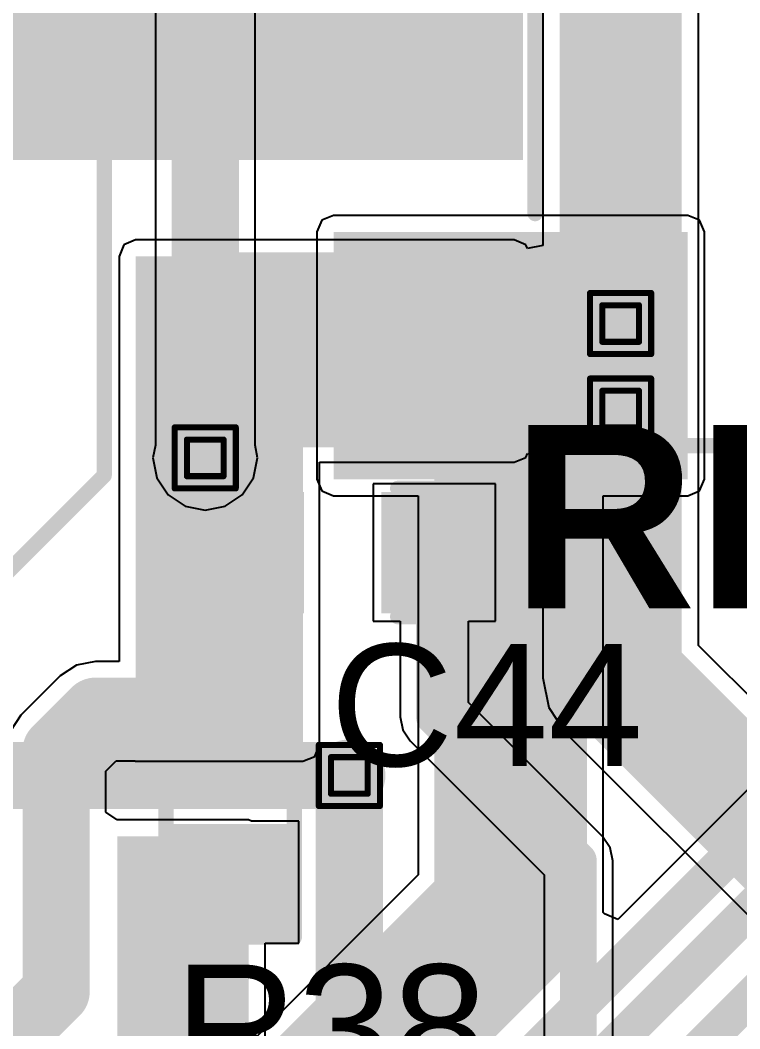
# Model space of a CAD drawing. Header units: inches. Extents: x -0.3 to 9.9, y -0.4 to 5.
# Drawn here: x 3.6392 to 3.8748, y 1.77 to 2.1003 of the extents above; entities that cross this region are included whole.
import ezdxf

# ---------------------------------------------------------------- set-up
doc = ezdxf.new("R2010")
doc.units = ezdxf.units.IN
doc.header["$MEASUREMENT"] = 0
for name, color, linetype in [('Bottom Layer', 5, 'Continuous'), ('Bottom Solder', 6, 'Continuous'), ('Drill Drawing', 1, 'Continuous'), ('Top Layer', 1, 'Continuous'), ('Top Overlay', 2, 'Continuous'), ('Top Paste', 8, 'Continuous'), ('Top Solder', 216, 'Continuous'), ('Via Holes', 16, 'Continuous')]:
    doc.layers.add(name, color=color, linetype=linetype)
doc.styles.add('Arial', font='', dxfattribs={"height": 0.2})
doc.styles.add('Arial_Bold', font='', dxfattribs={"height": 0.2})
doc.styles.get('Arial').set_extended_font_data('Arial')
doc.styles.get('Arial_Bold').set_extended_font_data('Arial', bold=True)

# ---------------------------------------------------------------- blocks, each defined once
blk = doc.blocks.new('20SVPF120M_42')
at = {"layer": 'Top Overlay'}
for points in [[(-0.12992, -0.07677, 0.005, 0.005, 0), (-0.07677, -0.12992, 0.005, 0.005, 0)], [(-0.07677, -0.12992, 0.005, 0.005, 0), (0.12992, -0.12992, 0.005, 0.005, 0)]]:
    blk.add_lwpolyline(points, format="xyseb", dxfattribs=at)
blk.add_lwpolyline([(-0.07802, -0.12992, 0.0025, 0.0025, 1), (-0.07552, -0.12992, 0.0025, 0.0025, 1)], format="xyseb", close=True, dxfattribs=at)
blk.add_lwpolyline([(-0.07802, -0.12992, 0.0025, 0.0025, 1), (-0.07552, -0.12992, 0.0025, 0.0025, 1)], format="xyseb", close=True, dxfattribs=at)
blk = doc.blocks.new('TL3301NF160QG_60')
at = {"layer": 'Top Layer'}
for points in [[(-0.1374, 0.06063), (-0.22087, 0.06063), (-0.22087, 0.11654), (-0.1374, 0.11654)], [(0.22087, 0.06063), (0.1374, 0.06063), (0.1374, 0.11654), (0.22087, 0.11654)], [(-0.1374, -0.11654), (-0.22087, -0.11654), (-0.22087, -0.06063), (-0.1374, -0.06063)], [(0.22087, -0.11654), (0.1374, -0.11654), (0.1374, -0.06063), (0.22087, -0.06063)]]:
    blk.add_hatch(color=1, dxfattribs=at).paths.add_polyline_path(points)
at = {"layer": 'Top Paste'}
for points in [[(-0.1374, 0.06063), (-0.22087, 0.06063), (-0.22087, 0.11654), (-0.1374, 0.11654)], [(0.22087, 0.06063), (0.1374, 0.06063), (0.1374, 0.11654), (0.22087, 0.11654)], [(-0.1374, -0.11654), (-0.22087, -0.11654), (-0.22087, -0.06063), (-0.1374, -0.06063)], [(0.22087, -0.11654), (0.1374, -0.11654), (0.1374, -0.06063), (0.22087, -0.06063)]]:
    blk.add_hatch(color=8, dxfattribs=at).paths.add_polyline_path(points)
at = {"layer": 'Top Solder'}
for points in [[(-0.1334, 0.05663), (-0.22487, 0.05663), (-0.22487, 0.12054), (-0.1334, 0.12054)], [(0.22487, 0.05663), (0.1334, 0.05663), (0.1334, 0.12054), (0.22487, 0.12054)], [(-0.1334, -0.12054), (-0.22487, -0.12054), (-0.22487, -0.05663), (-0.1334, -0.05663)], [(0.22487, -0.12054), (0.1334, -0.12054), (0.1334, -0.05663), (0.22487, -0.05663)]]:
    blk.add_hatch(color=216, dxfattribs=at).paths.add_polyline_path(points)
at = {"layer": 'Top Overlay'}
for points in [[(-0.188, 0.129, 0.00787, 0.00787, 0), (-0.183, 0.124, 0.00787, 0.00787, 0)], [(-0.188, 0.129, 0.00787, 0.00787, 0), (-0.178, 0.129, 0.00787, 0.00787, 0)], [(-0.183, 0.124, 0.00787, 0.00787, 0), (-0.178, 0.129, 0.00787, 0.00787, 0)], [(-0.101, 0.12, 0.005, 0.005, 0), (0.094, 0.12, 0.005, 0.005, 0)], [(0.12, -0.041, 0.005, 0.005, 0), (0.12, 0.044, 0.005, 0.005, 0)], [(-0.12, -0.044, 0.005, 0.005, 0), (-0.12, 0.041, 0.005, 0.005, 0)], [(-0.094, -0.12, 0.005, 0.005, 0), (0.101, -0.12, 0.005, 0.005, 0)]]:
    blk.add_lwpolyline(points, format="xyseb", dxfattribs=at)
for points in [[(-0.18997, 0.129, 0.00394, 0.00394, 1), (-0.18603, 0.129, 0.00394, 0.00394, 1)], [(-0.18997, 0.129, 0.00394, 0.00394, 1), (-0.18603, 0.129, 0.00394, 0.00394, 1)], [(-0.17997, 0.129, 0.00394, 0.00394, 1), (-0.17603, 0.129, 0.00394, 0.00394, 1)], [(-0.17997, 0.129, 0.00394, 0.00394, 1), (-0.17603, 0.129, 0.00394, 0.00394, 1)], [(-0.18497, 0.124, 0.00394, 0.00394, 1), (-0.18103, 0.124, 0.00394, 0.00394, 1)], [(-0.18497, 0.124, 0.00394, 0.00394, 1), (-0.18103, 0.124, 0.00394, 0.00394, 1)], [(-0.10225, 0.12, 0.0025, 0.0025, 1), (-0.09975, 0.12, 0.0025, 0.0025, 1)], [(0.09275, 0.12, 0.0025, 0.0025, 1), (0.09525, 0.12, 0.0025, 0.0025, 1)], [(0.11875, 0.044, 0.0025, 0.0025, 1), (0.12125, 0.044, 0.0025, 0.0025, 1)], [(-0.12125, 0.041, 0.0025, 0.0025, 1), (-0.11875, 0.041, 0.0025, 0.0025, 1)], [(0.11875, -0.041, 0.0025, 0.0025, 1), (0.12125, -0.041, 0.0025, 0.0025, 1)], [(-0.12125, -0.044, 0.0025, 0.0025, 1), (-0.11875, -0.044, 0.0025, 0.0025, 1)], [(-0.09525, -0.12, 0.0025, 0.0025, 1), (-0.09275, -0.12, 0.0025, 0.0025, 1)], [(0.09975, -0.12, 0.0025, 0.0025, 1), (0.10225, -0.12, 0.0025, 0.0025, 1)]]:
    blk.add_lwpolyline(points, format="xyseb", close=True, dxfattribs=at)
blk = doc.blocks.new('R___0603_72')
at = {"layer": 'Top Layer'}
for points in [[(-0.015, 0.0175), (-0.015, -0.0175), (-0.045, -0.0175), (-0.045, 0.0175)], [(0.045, 0.0175), (0.045, -0.0175), (0.015, -0.0175), (0.015, 0.0175)]]:
    blk.add_hatch(color=1, dxfattribs=at).paths.add_polyline_path(points)
at = {"layer": 'Top Paste'}
for points in [[(-0.015, 0.0175), (-0.015, -0.0175), (-0.045, -0.0175), (-0.045, 0.0175)], [(0.045, 0.0175), (0.045, -0.0175), (0.015, -0.0175), (0.015, 0.0175)]]:
    blk.add_hatch(color=8, dxfattribs=at).paths.add_polyline_path(points)
at = {"layer": 'Top Solder'}
for points in [[(-0.011, 0.0215), (-0.011, -0.0215), (-0.049, -0.0215), (-0.049, 0.0215)], [(0.049, 0.0215), (0.049, -0.0215), (0.011, -0.0215), (0.011, 0.0215)]]:
    blk.add_hatch(color=216, dxfattribs=at).paths.add_polyline_path(points)
at = {"layer": 'Top Overlay'}
for points in [[(-0.048, -0.021, 0.005, 0.005, 0), (-0.048, 0.021, 0.005, 0.005, 0)], [(0.048, 0.021, 0.005, 0.005, 0), (-0.048, 0.021, 0.005, 0.005, 0)], [(0.048, -0.021, 0.005, 0.005, 0), (0.048, 0.021, 0.005, 0.005, 0)], [(0.048, -0.021, 0.005, 0.005, 0), (-0.048, -0.021, 0.005, 0.005, 0)]]:
    blk.add_lwpolyline(points, format="xyseb", dxfattribs=at)
for points in [[(-0.04925, 0.021, 0.0025, 0.0025, 1), (-0.04675, 0.021, 0.0025, 0.0025, 1)], [(-0.04925, 0.021, 0.0025, 0.0025, 1), (-0.04675, 0.021, 0.0025, 0.0025, 1)], [(0.04675, 0.021, 0.0025, 0.0025, 1), (0.04925, 0.021, 0.0025, 0.0025, 1)], [(0.04675, 0.021, 0.0025, 0.0025, 1), (0.04925, 0.021, 0.0025, 0.0025, 1)], [(-0.04925, -0.021, 0.0025, 0.0025, 1), (-0.04675, -0.021, 0.0025, 0.0025, 1)], [(-0.04925, -0.021, 0.0025, 0.0025, 1), (-0.04675, -0.021, 0.0025, 0.0025, 1)], [(0.04675, -0.021, 0.0025, 0.0025, 1), (0.04925, -0.021, 0.0025, 0.0025, 1)], [(0.04675, -0.021, 0.0025, 0.0025, 1), (0.04925, -0.021, 0.0025, 0.0025, 1)]]:
    blk.add_lwpolyline(points, format="xyseb", close=True, dxfattribs=at)
blk = doc.blocks.new('C___0603_176')
at = {"layer": 'Top Layer'}
for points in [[(-0.015, 0.0175), (-0.015, -0.0175), (-0.045, -0.0175), (-0.045, 0.0175)], [(0.045, 0.0175), (0.045, -0.0175), (0.015, -0.0175), (0.015, 0.0175)]]:
    blk.add_hatch(color=1, dxfattribs=at).paths.add_polyline_path(points)
at = {"layer": 'Top Paste'}
for points in [[(-0.015, 0.0175), (-0.015, -0.0175), (-0.045, -0.0175), (-0.045, 0.0175)], [(0.045, 0.0175), (0.045, -0.0175), (0.015, -0.0175), (0.015, 0.0175)]]:
    blk.add_hatch(color=8, dxfattribs=at).paths.add_polyline_path(points)
at = {"layer": 'Top Solder'}
for points in [[(-0.01264, 0.01986), (-0.01264, -0.01986), (-0.04736, -0.01986), (-0.04736, 0.01986)], [(0.04736, 0.01986), (0.04736, -0.01986), (0.01264, -0.01986), (0.01264, 0.01986)]]:
    blk.add_hatch(color=216, dxfattribs=at).paths.add_polyline_path(points)
at = {"layer": 'Top Overlay'}
for points in [[(-0.049, 0.021, 0.005, 0.005, 0), (-0.049, -0.021, 0.005, 0.005, 0)], [(-0.018, 0.021, 0.005, 0.005, 0), (-0.049, 0.021, 0.005, 0.005, 0)], [(0.049, 0.021, 0.005, 0.005, 0), (0.018, 0.021, 0.005, 0.005, 0)], [(0.049, 0.021, 0.005, 0.005, 0), (0.049, -0.021, 0.005, 0.005, 0)], [(-0.018, -0.021, 0.005, 0.005, 0), (-0.049, -0.021, 0.005, 0.005, 0)], [(0.049, -0.021, 0.005, 0.005, 0), (0.018, -0.021, 0.005, 0.005, 0)]]:
    blk.add_lwpolyline(points, format="xyseb", dxfattribs=at)
for points in [[(-0.05025, 0.021, 0.0025, 0.0025, 1), (-0.04775, 0.021, 0.0025, 0.0025, 1)], [(-0.05025, 0.021, 0.0025, 0.0025, 1), (-0.04775, 0.021, 0.0025, 0.0025, 1)], [(-0.01925, 0.021, 0.0025, 0.0025, 1), (-0.01675, 0.021, 0.0025, 0.0025, 1)], [(0.01675, 0.021, 0.0025, 0.0025, 1), (0.01925, 0.021, 0.0025, 0.0025, 1)], [(0.04775, 0.021, 0.0025, 0.0025, 1), (0.05025, 0.021, 0.0025, 0.0025, 1)], [(0.04775, 0.021, 0.0025, 0.0025, 1), (0.05025, 0.021, 0.0025, 0.0025, 1)], [(-0.05025, -0.021, 0.0025, 0.0025, 1), (-0.04775, -0.021, 0.0025, 0.0025, 1)], [(-0.05025, -0.021, 0.0025, 0.0025, 1), (-0.04775, -0.021, 0.0025, 0.0025, 1)], [(-0.01925, -0.021, 0.0025, 0.0025, 1), (-0.01675, -0.021, 0.0025, 0.0025, 1)], [(0.01675, -0.021, 0.0025, 0.0025, 1), (0.01925, -0.021, 0.0025, 0.0025, 1)], [(0.04775, -0.021, 0.0025, 0.0025, 1), (0.05025, -0.021, 0.0025, 0.0025, 1)], [(0.04775, -0.021, 0.0025, 0.0025, 1), (0.05025, -0.021, 0.0025, 0.0025, 1)]]:
    blk.add_lwpolyline(points, format="xyseb", close=True, dxfattribs=at)

msp = doc.modelspace()

# ---------------------------------------------------------------- hatches: boundary and pattern name
at = {"layer": 'Bottom Layer'}
msp.add_hatch(color=5, dxfattribs=at).paths.add_polyline_path([(3.74182, 1.94995), (3.85782, 1.94995), (3.85782, 2.03095), (3.74182, 2.03095)])
h = msp.add_hatch(color=5, dxfattribs=at)
edge = h.paths.add_edge_path()
edge.add_arc((3.83582, 2.00095), 0.01181, 0, 360)
h = msp.add_hatch(color=5, dxfattribs=at)
edge = h.paths.add_edge_path()
edge.add_arc((3.83582, 1.97295), 0.01181, 0, 360)
h = msp.add_hatch(color=5, dxfattribs=at)
edge = h.paths.add_edge_path()
edge.add_arc((3.69982, 1.95695), 0.01181, 0, 360)
h = msp.add_hatch(color=5, dxfattribs=at)
edge = h.paths.add_edge_path()
edge.add_arc((3.747, 1.85295), 0.01181, 0, 360)
at = {"layer": 'Bottom Solder'}
h = msp.add_hatch(color=6, dxfattribs=at)
edge = h.paths.add_edge_path()
edge.add_arc((3.83582, 2.00095), 0.00591, 0, 360)
h = msp.add_hatch(color=6, dxfattribs=at)
edge = h.paths.add_edge_path()
edge.add_arc((3.83582, 1.97295), 0.00591, 0, 360)
h = msp.add_hatch(color=6, dxfattribs=at)
edge = h.paths.add_edge_path()
edge.add_arc((3.69982, 1.95695), 0.00591, 0, 360)
h = msp.add_hatch(color=6, dxfattribs=at)
edge = h.paths.add_edge_path()
edge.add_arc((3.747, 1.85295), 0.00591, 0, 360)
at = {"layer": 'Top Layer'}
for points in [[(3.47282, 2.05452), (3.80382, 2.05452), (3.80382, 2.42795), (3.47282, 2.42795)], [(3.677, 1.96095), (3.801, 1.96095), (3.801, 2.02295), (3.677, 2.02295)], [(3.677, 1.863), (3.73182, 1.863), (3.73182, 1.99095), (3.677, 1.99095)], [(3.671, 1.65195), (3.714, 1.65195), (3.714, 1.833), (3.671, 1.833)]]:
    msp.add_hatch(color=1, dxfattribs=at).paths.add_polyline_path(points)
h = msp.add_hatch(color=1, dxfattribs=at)
edge = h.paths.add_edge_path()
edge.add_arc((3.83582, 2.00095), 0.01181, 0, 360)
h = msp.add_hatch(color=1, dxfattribs=at)
edge = h.paths.add_edge_path()
edge.add_arc((3.83582, 1.97295), 0.01181, 0, 360)
h = msp.add_hatch(color=1, dxfattribs=at)
edge = h.paths.add_edge_path()
edge.add_arc((3.69982, 1.95695), 0.01181, 0, 360)
h = msp.add_hatch(color=1, dxfattribs=at)
edge = h.paths.add_edge_path()
edge.add_arc((3.747, 1.85295), 0.01181, 0, 360)
at = {"layer": 'Top Solder'}
h = msp.add_hatch(color=216, dxfattribs=at)
edge = h.paths.add_edge_path()
edge.add_arc((3.83582, 2.00095), 0.00591, 0, 360)
h = msp.add_hatch(color=216, dxfattribs=at)
edge = h.paths.add_edge_path()
edge.add_arc((3.83582, 1.97295), 0.00591, 0, 360)
h = msp.add_hatch(color=216, dxfattribs=at)
edge = h.paths.add_edge_path()
edge.add_arc((3.69982, 1.95695), 0.00591, 0, 360)
h = msp.add_hatch(color=216, dxfattribs=at)
edge = h.paths.add_edge_path()
edge.add_arc((3.747, 1.85295), 0.00591, 0, 360)
at = {"layer": 'Via Holes'}
h = msp.add_hatch(color=7, dxfattribs=at)
edge = h.paths.add_edge_path()
edge.add_arc((3.83582, 2.00095), 0.00591, 0, 360)
h = msp.add_hatch(color=7, dxfattribs=at)
edge = h.paths.add_edge_path()
edge.add_arc((3.83582, 1.97295), 0.00591, 0, 360)
h = msp.add_hatch(color=7, dxfattribs=at)
edge = h.paths.add_edge_path()
edge.add_arc((3.69982, 1.95695), 0.00591, 0, 360)
h = msp.add_hatch(color=7, dxfattribs=at)
edge = h.paths.add_edge_path()
edge.add_arc((3.747, 1.85295), 0.00591, 0, 360)

# ---------------------------------------------------------------- linework, layer by layer
at = {"layer": 'Bottom Layer'}
for p, q in [((3.68351, 2.25395), (3.68351, 1.96111)), ((3.71614, 1.96111), (3.71614, 2.24719)), ((3.74182, 2.03636), (3.738, 2.03478)), ((3.85782, 2.03636), (3.74182, 2.03636)), ((3.86165, 2.03478), (3.85782, 2.03636)), ((3.738, 2.03478), (3.73641, 2.03095)), ((3.86323, 2.03095), (3.86165, 2.03478)), ((3.73641, 2.03095), (3.73641, 1.94995)), ((3.86323, 1.94995), (3.86323, 2.03095)), ((3.68351, 1.96111), (3.68268, 1.95695)), ((3.71696, 1.95695), (3.71614, 1.96111)), ((3.68268, 1.95695), (3.68399, 1.95039)), ((3.71566, 1.95039), (3.71696, 1.95695)), ((3.68399, 1.95039), (3.6877, 1.94483)), ((3.71194, 1.94483), (3.71566, 1.95039)), ((3.73641, 1.94995), (3.738, 1.94612)), ((3.86165, 1.94612), (3.86323, 1.94995)), ((3.738, 1.94612), (3.74182, 1.94454)), ((3.85782, 1.94454), (3.86165, 1.94612)), ((3.6877, 1.94483), (3.69326, 1.94111)), ((3.70638, 1.94111), (3.71194, 1.94483)), ((3.74182, 1.94454), (3.76956, 1.94454)), ((3.76956, 1.94454), (3.76956, 1.82036)), ((3.83008, 1.80806), (3.83008, 1.94454)), ((3.83008, 1.94454), (3.85782, 1.94454)), ((3.69326, 1.94111), (3.69982, 1.93981)), ((3.69982, 1.93981), (3.70638, 1.94111)), ((3.88361, 1.85451), (3.83485, 1.80576)), ((3.76956, 1.82036), (3.69462, 1.74541)), ((3.83057, 1.80761), (3.83008, 1.80806)), ((3.83485, 1.80576), (3.83057, 1.80761))]:
    msp.add_line(p, q, dxfattribs=at)
for points in [[(3.69982, 1.957, 0.022, 0.022, 0), (3.69982, 2.25395, 0.022, 0.022, 0)], [(3.77082, 1.70182, 0.012, 0.012, 0), (4.19295, 2.12395, 0.012, 0.012, 0)], [(3.79982, 1.80782, 0.05, 0.05, 0), (3.79982, 1.96995, 0.05, 0.05, 0)], [(3.79982, 1.96995, 0.04, 0.04, 0), (3.80282, 1.97295, 0.04, 0.04, 0)], [(3.80282, 1.97295, 0.04, 0.04, 0), (3.83582, 1.97295, 0.04, 0.04, 0)], [(3.79682, 1.69882, 0.012, 0.012, 0), (3.99, 1.892, 0.012, 0.012, 0)], [(3.60482, 1.85295, 0.022, 0.022, 0), (3.747, 1.85295, 0.022, 0.022, 0)], [(3.74582, 1.70086, 0.012, 0.012, 0), (3.89482, 1.84986, 0.012, 0.012, 0)], [(3.6765, 1.6845, 0.05, 0.05, 0), (3.79982, 1.80782, 0.05, 0.05, 0)]]:
    msp.add_lwpolyline(points, format="xyseb", dxfattribs=at)
for points in [[(3.78732, 1.96995, 0.025, 0.025, 1), (3.81232, 1.96995, 0.025, 0.025, 1)], [(3.79282, 1.97295, 0.02, 0.02, 1), (3.81282, 1.97295, 0.02, 0.02, 1)], [(3.79282, 1.97295, 0.02, 0.02, 1), (3.81282, 1.97295, 0.02, 0.02, 1)], [(3.82582, 1.97295, 0.02, 0.02, 1), (3.84582, 1.97295, 0.02, 0.02, 1)], [(3.78982, 1.96995, 0.02, 0.02, 1), (3.80982, 1.96995, 0.02, 0.02, 1)], [(3.69432, 1.957, 0.011, 0.011, 1), (3.70532, 1.957, 0.011, 0.011, 1)], [(3.7415, 1.85295, 0.011, 0.011, 1), (3.7525, 1.85295, 0.011, 0.011, 1)], [(3.78732, 1.80782, 0.025, 0.025, 1), (3.81232, 1.80782, 0.025, 0.025, 1)], [(3.78732, 1.80782, 0.025, 0.025, 1), (3.81232, 1.80782, 0.025, 0.025, 1)]]:
    msp.add_lwpolyline(points, format="xyseb", close=True, dxfattribs=at)
at = {"layer": 'Drill Drawing'}
for points in [[(3.82582, 2.01095, 0.002, 0.002, 0), (3.84582, 2.01095, 0.002, 0.002, 0)], [(3.82582, 1.99095, 0.002, 0.002, 0), (3.82582, 2.01095, 0.002, 0.002, 0)], [(3.84582, 1.99095, 0.002, 0.002, 0), (3.84582, 2.01095, 0.002, 0.002, 0)], [(3.82982, 2.00695, 0.002, 0.002, 0), (3.84182, 2.00695, 0.002, 0.002, 0)], [(3.82982, 1.99495, 0.002, 0.002, 0), (3.82982, 2.00695, 0.002, 0.002, 0)], [(3.84182, 1.99495, 0.002, 0.002, 0), (3.84182, 2.00695, 0.002, 0.002, 0)], [(3.82982, 1.99495, 0.002, 0.002, 0), (3.84182, 1.99495, 0.002, 0.002, 0)], [(3.82582, 1.99095, 0.002, 0.002, 0), (3.84582, 1.99095, 0.002, 0.002, 0)], [(3.82582, 1.98295, 0.002, 0.002, 0), (3.84582, 1.98295, 0.002, 0.002, 0)], [(3.82582, 1.96295, 0.002, 0.002, 0), (3.82582, 1.98295, 0.002, 0.002, 0)], [(3.84582, 1.96295, 0.002, 0.002, 0), (3.84582, 1.98295, 0.002, 0.002, 0)], [(3.82982, 1.97895, 0.002, 0.002, 0), (3.84182, 1.97895, 0.002, 0.002, 0)], [(3.82982, 1.96695, 0.002, 0.002, 0), (3.82982, 1.97895, 0.002, 0.002, 0)], [(3.84182, 1.96695, 0.002, 0.002, 0), (3.84182, 1.97895, 0.002, 0.002, 0)], [(3.68982, 1.96695, 0.002, 0.002, 0), (3.70982, 1.96695, 0.002, 0.002, 0)], [(3.68982, 1.94695, 0.002, 0.002, 0), (3.68982, 1.96695, 0.002, 0.002, 0)], [(3.70982, 1.94695, 0.002, 0.002, 0), (3.70982, 1.96695, 0.002, 0.002, 0)], [(3.82982, 1.96695, 0.002, 0.002, 0), (3.84182, 1.96695, 0.002, 0.002, 0)], [(3.69382, 1.96295, 0.002, 0.002, 0), (3.70582, 1.96295, 0.002, 0.002, 0)], [(3.69382, 1.95095, 0.002, 0.002, 0), (3.69382, 1.96295, 0.002, 0.002, 0)], [(3.70582, 1.95095, 0.002, 0.002, 0), (3.70582, 1.96295, 0.002, 0.002, 0)], [(3.82582, 1.96295, 0.002, 0.002, 0), (3.84582, 1.96295, 0.002, 0.002, 0)], [(3.69382, 1.95095, 0.002, 0.002, 0), (3.70582, 1.95095, 0.002, 0.002, 0)], [(3.68982, 1.94695, 0.002, 0.002, 0), (3.70982, 1.94695, 0.002, 0.002, 0)], [(3.737, 1.86295, 0.002, 0.002, 0), (3.757, 1.86295, 0.002, 0.002, 0)], [(3.737, 1.84295, 0.002, 0.002, 0), (3.737, 1.86295, 0.002, 0.002, 0)], [(3.757, 1.84295, 0.002, 0.002, 0), (3.757, 1.86295, 0.002, 0.002, 0)], [(3.741, 1.85895, 0.002, 0.002, 0), (3.753, 1.85895, 0.002, 0.002, 0)], [(3.741, 1.84695, 0.002, 0.002, 0), (3.741, 1.85895, 0.002, 0.002, 0)], [(3.753, 1.84695, 0.002, 0.002, 0), (3.753, 1.85895, 0.002, 0.002, 0)], [(3.741, 1.84695, 0.002, 0.002, 0), (3.753, 1.84695, 0.002, 0.002, 0)], [(3.737, 1.84295, 0.002, 0.002, 0), (3.757, 1.84295, 0.002, 0.002, 0)]]:
    msp.add_lwpolyline(points, format="xyseb", dxfattribs=at)
for points in [[(3.82532, 2.01095, 0.001, 0.001, 1), (3.82632, 2.01095, 0.001, 0.001, 1)], [(3.82532, 2.01095, 0.001, 0.001, 1), (3.82632, 2.01095, 0.001, 0.001, 1)], [(3.84532, 2.01095, 0.001, 0.001, 1), (3.84632, 2.01095, 0.001, 0.001, 1)], [(3.84532, 2.01095, 0.001, 0.001, 1), (3.84632, 2.01095, 0.001, 0.001, 1)], [(3.82932, 2.00695, 0.001, 0.001, 1), (3.83032, 2.00695, 0.001, 0.001, 1)], [(3.82932, 2.00695, 0.001, 0.001, 1), (3.83032, 2.00695, 0.001, 0.001, 1)], [(3.84132, 2.00695, 0.001, 0.001, 1), (3.84232, 2.00695, 0.001, 0.001, 1)], [(3.84132, 2.00695, 0.001, 0.001, 1), (3.84232, 2.00695, 0.001, 0.001, 1)], [(3.82932, 1.99495, 0.001, 0.001, 1), (3.83032, 1.99495, 0.001, 0.001, 1)], [(3.82932, 1.99495, 0.001, 0.001, 1), (3.83032, 1.99495, 0.001, 0.001, 1)], [(3.84132, 1.99495, 0.001, 0.001, 1), (3.84232, 1.99495, 0.001, 0.001, 1)], [(3.84132, 1.99495, 0.001, 0.001, 1), (3.84232, 1.99495, 0.001, 0.001, 1)], [(3.82532, 1.99095, 0.001, 0.001, 1), (3.82632, 1.99095, 0.001, 0.001, 1)], [(3.82532, 1.99095, 0.001, 0.001, 1), (3.82632, 1.99095, 0.001, 0.001, 1)], [(3.84532, 1.99095, 0.001, 0.001, 1), (3.84632, 1.99095, 0.001, 0.001, 1)], [(3.84532, 1.99095, 0.001, 0.001, 1), (3.84632, 1.99095, 0.001, 0.001, 1)], [(3.82532, 1.98295, 0.001, 0.001, 1), (3.82632, 1.98295, 0.001, 0.001, 1)], [(3.82532, 1.98295, 0.001, 0.001, 1), (3.82632, 1.98295, 0.001, 0.001, 1)], [(3.84532, 1.98295, 0.001, 0.001, 1), (3.84632, 1.98295, 0.001, 0.001, 1)], [(3.84532, 1.98295, 0.001, 0.001, 1), (3.84632, 1.98295, 0.001, 0.001, 1)], [(3.82932, 1.97895, 0.001, 0.001, 1), (3.83032, 1.97895, 0.001, 0.001, 1)], [(3.82932, 1.97895, 0.001, 0.001, 1), (3.83032, 1.97895, 0.001, 0.001, 1)], [(3.84132, 1.97895, 0.001, 0.001, 1), (3.84232, 1.97895, 0.001, 0.001, 1)], [(3.84132, 1.97895, 0.001, 0.001, 1), (3.84232, 1.97895, 0.001, 0.001, 1)], [(3.68932, 1.96695, 0.001, 0.001, 1), (3.69032, 1.96695, 0.001, 0.001, 1)], [(3.68932, 1.96695, 0.001, 0.001, 1), (3.69032, 1.96695, 0.001, 0.001, 1)], [(3.70932, 1.96695, 0.001, 0.001, 1), (3.71032, 1.96695, 0.001, 0.001, 1)], [(3.70932, 1.96695, 0.001, 0.001, 1), (3.71032, 1.96695, 0.001, 0.001, 1)], [(3.82932, 1.96695, 0.001, 0.001, 1), (3.83032, 1.96695, 0.001, 0.001, 1)], [(3.82932, 1.96695, 0.001, 0.001, 1), (3.83032, 1.96695, 0.001, 0.001, 1)], [(3.84132, 1.96695, 0.001, 0.001, 1), (3.84232, 1.96695, 0.001, 0.001, 1)], [(3.84132, 1.96695, 0.001, 0.001, 1), (3.84232, 1.96695, 0.001, 0.001, 1)], [(3.69332, 1.96295, 0.001, 0.001, 1), (3.69432, 1.96295, 0.001, 0.001, 1)], [(3.69332, 1.96295, 0.001, 0.001, 1), (3.69432, 1.96295, 0.001, 0.001, 1)], [(3.70532, 1.96295, 0.001, 0.001, 1), (3.70632, 1.96295, 0.001, 0.001, 1)], [(3.70532, 1.96295, 0.001, 0.001, 1), (3.70632, 1.96295, 0.001, 0.001, 1)], [(3.82532, 1.96295, 0.001, 0.001, 1), (3.82632, 1.96295, 0.001, 0.001, 1)], [(3.82532, 1.96295, 0.001, 0.001, 1), (3.82632, 1.96295, 0.001, 0.001, 1)], [(3.84532, 1.96295, 0.001, 0.001, 1), (3.84632, 1.96295, 0.001, 0.001, 1)], [(3.84532, 1.96295, 0.001, 0.001, 1), (3.84632, 1.96295, 0.001, 0.001, 1)], [(3.69332, 1.95095, 0.001, 0.001, 1), (3.69432, 1.95095, 0.001, 0.001, 1)], [(3.69332, 1.95095, 0.001, 0.001, 1), (3.69432, 1.95095, 0.001, 0.001, 1)], [(3.70532, 1.95095, 0.001, 0.001, 1), (3.70632, 1.95095, 0.001, 0.001, 1)], [(3.70532, 1.95095, 0.001, 0.001, 1), (3.70632, 1.95095, 0.001, 0.001, 1)], [(3.68932, 1.94695, 0.001, 0.001, 1), (3.69032, 1.94695, 0.001, 0.001, 1)], [(3.68932, 1.94695, 0.001, 0.001, 1), (3.69032, 1.94695, 0.001, 0.001, 1)], [(3.70932, 1.94695, 0.001, 0.001, 1), (3.71032, 1.94695, 0.001, 0.001, 1)], [(3.70932, 1.94695, 0.001, 0.001, 1), (3.71032, 1.94695, 0.001, 0.001, 1)], [(3.7365, 1.86295, 0.001, 0.001, 1), (3.7375, 1.86295, 0.001, 0.001, 1)], [(3.7365, 1.86295, 0.001, 0.001, 1), (3.7375, 1.86295, 0.001, 0.001, 1)], [(3.7565, 1.86295, 0.001, 0.001, 1), (3.7575, 1.86295, 0.001, 0.001, 1)], [(3.7565, 1.86295, 0.001, 0.001, 1), (3.7575, 1.86295, 0.001, 0.001, 1)], [(3.7405, 1.85895, 0.001, 0.001, 1), (3.7415, 1.85895, 0.001, 0.001, 1)], [(3.7405, 1.85895, 0.001, 0.001, 1), (3.7415, 1.85895, 0.001, 0.001, 1)], [(3.7525, 1.85895, 0.001, 0.001, 1), (3.7535, 1.85895, 0.001, 0.001, 1)], [(3.7525, 1.85895, 0.001, 0.001, 1), (3.7535, 1.85895, 0.001, 0.001, 1)], [(3.7405, 1.84695, 0.001, 0.001, 1), (3.7415, 1.84695, 0.001, 0.001, 1)], [(3.7405, 1.84695, 0.001, 0.001, 1), (3.7415, 1.84695, 0.001, 0.001, 1)], [(3.7525, 1.84695, 0.001, 0.001, 1), (3.7535, 1.84695, 0.001, 0.001, 1)], [(3.7525, 1.84695, 0.001, 0.001, 1), (3.7535, 1.84695, 0.001, 0.001, 1)], [(3.7365, 1.84295, 0.001, 0.001, 1), (3.7375, 1.84295, 0.001, 0.001, 1)], [(3.7365, 1.84295, 0.001, 0.001, 1), (3.7375, 1.84295, 0.001, 0.001, 1)], [(3.7565, 1.84295, 0.001, 0.001, 1), (3.7575, 1.84295, 0.001, 0.001, 1)], [(3.7565, 1.84295, 0.001, 0.001, 1), (3.7575, 1.84295, 0.001, 0.001, 1)]]:
    msp.add_lwpolyline(points, format="xyseb", close=True, dxfattribs=at)
at = {"layer": 'Top Layer'}
for p, q in [((3.81033, 2.20795), (3.81033, 2.02655)), ((3.86131, 2.00095), (3.86131, 2.19739)), ((3.677, 2.02836), (3.67317, 2.02678)), ((3.801, 2.02836), (3.677, 2.02836)), ((3.80483, 2.02678), (3.801, 2.02836)), ((3.67317, 2.02678), (3.67159, 2.02295)), ((3.80533, 2.02555), (3.80483, 2.02678)), ((3.81033, 2.02655), (3.80533, 2.02555)), ((3.67159, 2.02295), (3.67159, 1.99095)), ((3.86131, 1.97295), (3.86131, 2.00095)), ((3.67159, 1.99095), (3.67159, 1.96095)), ((3.86131, 1.89551), (3.86131, 1.97295)), ((3.67159, 1.96095), (3.67159, 1.89031)), ((3.801, 1.95554), (3.80483, 1.95712)), ((3.80483, 1.95712), (3.80533, 1.95834)), ((3.80533, 1.95834), (3.81033, 1.95735)), ((3.81033, 1.95735), (3.81033, 1.88495)), ((3.73723, 1.863), (3.73723, 1.95554)), ((3.73723, 1.95554), (3.801, 1.95554)), ((3.79482, 1.94845), (3.75482, 1.94845)), ((3.75482, 1.94845), (3.75482, 1.90345)), ((3.79482, 1.90345), (3.79482, 1.94845)), ((3.75482, 1.90345), (3.76361, 1.90345)), ((3.76361, 1.90345), (3.76361, 1.87218)), ((3.78604, 1.87682), (3.78604, 1.90345)), ((3.78604, 1.90345), (3.79482, 1.90345)), ((3.94238, 1.81444), (3.86131, 1.89551)), ((3.66389, 1.89031), (3.65764, 1.88907)), ((3.67159, 1.89031), (3.66389, 1.89031)), ((3.65764, 1.88907), (3.65235, 1.88554)), ((3.65235, 1.88554), (3.63946, 1.87265)), ((3.81033, 1.88495), (3.81227, 1.87519)), ((3.82993, 1.83293), (3.78604, 1.87682)), ((3.81227, 1.87519), (3.8178, 1.86692)), ((3.63946, 1.87265), (3.63593, 1.86736)), ((3.76361, 1.87218), (3.76361, 1.87218)), ((3.76361, 1.87218), (3.76446, 1.86789)), ((3.76446, 1.86789), (3.76689, 1.86425)), ((3.8178, 1.86692), (3.9138, 1.77092)), ((3.76689, 1.86425), (3.81078, 1.82035)), ((3.73565, 1.85917), (3.73723, 1.863)), ((3.66731, 1.85436), (3.67064, 1.85769)), ((3.67064, 1.85769), (3.67676, 1.85769)), ((3.67676, 1.85769), (3.677, 1.85759)), ((3.677, 1.85759), (3.73182, 1.85759)), ((3.73182, 1.85759), (3.73565, 1.85917)), ((3.66731, 1.84088), (3.66731, 1.85436)), ((3.671, 1.83841), (3.66731, 1.84088)), ((3.714, 1.83841), (3.671, 1.83841)), ((3.71499, 1.838), (3.714, 1.83841)), ((3.7305, 1.838), (3.71499, 1.838)), ((3.7305, 1.798), (3.7305, 1.838)), ((3.83236, 1.82929), (3.82993, 1.83293)), ((3.82993, 1.83293), (3.82993, 1.83293)), ((3.83322, 1.825), (3.83236, 1.82929)), ((3.83322, 1.69072), (3.83322, 1.825)), ((3.81078, 1.82035), (3.81078, 1.69072)), ((3.71941, 1.7405), (3.71941, 1.798)), ((3.71941, 1.798), (3.7305, 1.798))]:
    msp.add_line(p, q, dxfattribs=at)
for points in [[(3.83582, 2.00095, 0.04, 0.04, 0), (3.83582, 2.20795, 0.04, 0.04, 0)], [(3.83582, 1.97295, 0.04, 0.04, 0), (3.83582, 2.00095, 0.04, 0.04, 0)], [(3.83582, 1.88495, 0.04, 0.04, 0), (3.83582, 1.97295, 0.04, 0.04, 0)], [(3.69982, 1.88582, 0.022, 0.022, 0), (3.69982, 1.92595, 0.022, 0.022, 0)], [(3.77482, 1.87218, 0.012, 0.012, 0), (3.77482, 1.92595, 0.012, 0.012, 0)], [(3.83582, 1.88495, 0.04, 0.04, 0), (3.93182, 1.78895, 0.04, 0.04, 0)], [(3.688, 1.874, 0.022, 0.022, 0), (3.69982, 1.88582, 0.022, 0.022, 0)], [(3.651, 1.86111, 0.022, 0.022, 0), (3.66389, 1.874, 0.022, 0.022, 0)], [(3.66389, 1.874, 0.022, 0.022, 0), (3.688, 1.874, 0.022, 0.022, 0)], [(3.77482, 1.87218, 0.012, 0.012, 0), (3.822, 1.825, 0.012, 0.012, 0)], [(3.651, 1.78213, 0.022, 0.022, 0), (3.651, 1.86111, 0.022, 0.022, 0)], [(3.747, 1.716, 0.022, 0.022, 0), (3.747, 1.8522, 0.022, 0.022, 0)], [(3.822, 1.678, 0.012, 0.012, 0), (3.822, 1.825, 0.012, 0.012, 0)], [(3.62687, 1.758, 0.022, 0.022, 0), (3.651, 1.78213, 0.022, 0.022, 0)]]:
    msp.add_lwpolyline(points, format="xyseb", dxfattribs=at)
for points in [[(3.82582, 2.00095, 0.02, 0.02, 1), (3.84582, 2.00095, 0.02, 0.02, 1)], [(3.82582, 2.00095, 0.02, 0.02, 1), (3.84582, 2.00095, 0.02, 0.02, 1)], [(3.82582, 1.97295, 0.02, 0.02, 1), (3.84582, 1.97295, 0.02, 0.02, 1)], [(3.82582, 1.97295, 0.02, 0.02, 1), (3.84582, 1.97295, 0.02, 0.02, 1)], [(3.69432, 1.92595, 0.011, 0.011, 1), (3.70532, 1.92595, 0.011, 0.011, 1)], [(3.77182, 1.92595, 0.006, 0.006, 1), (3.77782, 1.92595, 0.006, 0.006, 1)], [(3.82582, 1.88495, 0.02, 0.02, 1), (3.84582, 1.88495, 0.02, 0.02, 1)], [(3.82582, 1.88495, 0.02, 0.02, 1), (3.84582, 1.88495, 0.02, 0.02, 1)], [(3.69432, 1.88582, 0.011, 0.011, 1), (3.70532, 1.88582, 0.011, 0.011, 1)], [(3.69432, 1.88582, 0.011, 0.011, 1), (3.70532, 1.88582, 0.011, 0.011, 1)], [(3.65839, 1.874, 0.011, 0.011, 1), (3.66939, 1.874, 0.011, 0.011, 1)], [(3.65839, 1.874, 0.011, 0.011, 1), (3.66939, 1.874, 0.011, 0.011, 1)], [(3.6825, 1.874, 0.011, 0.011, 1), (3.6935, 1.874, 0.011, 0.011, 1)], [(3.6825, 1.874, 0.011, 0.011, 1), (3.6935, 1.874, 0.011, 0.011, 1)], [(3.77182, 1.87218, 0.006, 0.006, 1), (3.77782, 1.87218, 0.006, 0.006, 1)], [(3.77182, 1.87218, 0.006, 0.006, 1), (3.77782, 1.87218, 0.006, 0.006, 1)], [(3.6455, 1.86111, 0.011, 0.011, 1), (3.6565, 1.86111, 0.011, 0.011, 1)], [(3.6455, 1.86111, 0.011, 0.011, 1), (3.6565, 1.86111, 0.011, 0.011, 1)], [(3.7415, 1.8522, 0.011, 0.011, 1), (3.7525, 1.8522, 0.011, 0.011, 1)], [(3.819, 1.825, 0.006, 0.006, 1), (3.825, 1.825, 0.006, 0.006, 1)], [(3.819, 1.825, 0.006, 0.006, 1), (3.825, 1.825, 0.006, 0.006, 1)], [(3.6455, 1.78213, 0.011, 0.011, 1), (3.6565, 1.78213, 0.011, 0.011, 1)], [(3.6455, 1.78213, 0.011, 0.011, 1), (3.6565, 1.78213, 0.011, 0.011, 1)]]:
    msp.add_lwpolyline(points, format="xyseb", close=True, dxfattribs=at)

# ---------------------------------------------------------------- block references
msp.add_blockref('TL3301NF160QG_60', (3.92782, 2.08095))
for name, p, rotation in [('20SVPF120M_42', (3.53682, 2.02795), 90), ('C___0603_176', (3.74482, 1.92595), 180), ('R___0603_72', (3.708, 1.848), 270)]:
    msp.add_blockref(name, p, dxfattribs=dict(rotation=rotation))

# ---------------------------------------------------------------- texts
at = {"layer": 'Top Overlay'}
for s, height, style, p in [('RESET', 0.06, 'Arial_Bold', (3.8, 1.9077)), ('C44', 0.04, 'Arial', (3.74068, 1.85601)), ('R38', 0.04, 'Arial', (3.68968, 1.75101))]:
    msp.add_text(s, height=height, dxfattribs=dict(at, style=style)).set_placement(p)

doc.saveas('drawing.dxf')
